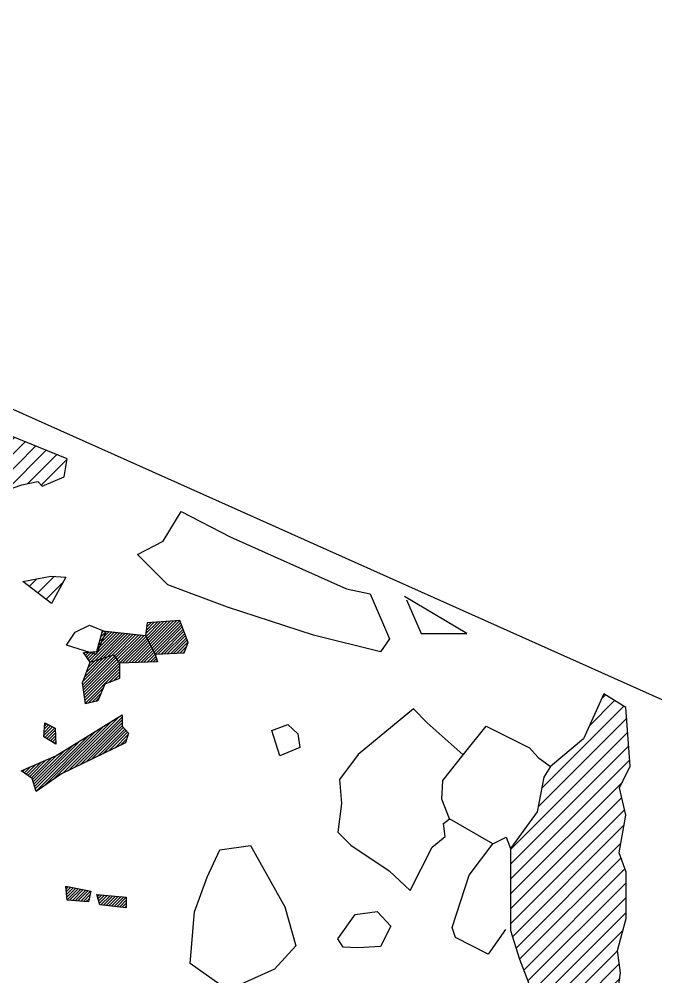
# Model space of a CAD drawing. Header units: metres. Extents: x -12.6 to -9.54, y -16.55 to -11.69.
# Drawn here: x -11.559 to -10.803, y -12.824 to -11.687 of the extents above; entities that cross this region are included whole.
import ezdxf

# ---------------------------------------------------------------- set-up
doc = ezdxf.new("R2010")
doc.units = ezdxf.units.M
doc.header["$LTSCALE"] = 25
doc.header["$MEASUREMENT"] = 0
doc.linetypes.add('STRICHPUNKTX2', pattern=[2, 1, -0.5, 0, -0.5])
doc.layers.get('0').update_dxf_attribs({"linetype": 'CONTINUOUS'})
for name, color, linetype in [('FEUER', 1, 'CONTINUOUS'), ('GRABUNGSGRENZE', 3, 'STRICHPUNKTX2'), ('KNOCHEN', 2, 'CONTINUOUS'), ('KNOCHENSCHRAFF', 2, 'CONTINUOUS'), ('STEINE', 4, 'CONTINUOUS')]:
    doc.layers.add(name, color=color, linetype=linetype)

# ---------------------------------------------------------------- blocks, each defined once
blk = doc.blocks.new('*X6')
at = {"color": 0}
for p, q in [((-1152.91, -1252.26), (-1152.91, -1252.25)), ((-1151.81, -1258.93), (-1144.97, -1252.09)), ((-1150.76, -1258.24), (-1144.04, -1251.52)), ((-1150.08, -1257.91), (-1143.73, -1251.57)), ((-1149.39, -1257.58), (-1143.73, -1251.92)), ((-1148.71, -1257.25), (-1143.73, -1252.27)), ((-1153.94, -1260.36), (-1146.81, -1253.23)), ((-1153, -1253.77), (-1151.99, -1252.75)), ((-1152.98, -1253.39), (-1152.22, -1252.63)), ((-1152.97, -1259.74), (-1145.89, -1252.66)), ((-1152.96, -1253.01), (-1152.45, -1252.5)), ((-1152.94, -1252.64), (-1152.68, -1252.38)), ((-1152.89, -1254.01), (-1151.76, -1252.88)), ((-1152.67, -1254.14), (-1151.68, -1253.15)), ((-1148.02, -1256.92), (-1143.73, -1252.63)), ((-1147.34, -1256.59), (-1143.58, -1252.82)), ((-1146.65, -1256.26), (-1143.41, -1253.01)), ((-1145.97, -1255.92), (-1143.23, -1253.19)), ((-1145.29, -1255.59), (-1143.06, -1253.37)), ((-1154.11, -1259.82), (-1148.66, -1254.37)), ((-1154.03, -1260.09), (-1147.73, -1253.8)), ((-1152.45, -1254.28), (-1151.66, -1253.48)), ((-1152.23, -1254.41), (-1151.64, -1253.82)), ((-1152.01, -1254.54), (-1151.62, -1254.15)), ((-1151.79, -1254.68), (-1151.6, -1254.49)), ((-1144.6, -1255.26), (-1143.04, -1253.7)), ((-1143.92, -1254.93), (-1143.19, -1254.21)), ((-1154.27, -1259.28), (-1150.5, -1255.51)), ((-1154.19, -1259.55), (-1149.58, -1254.94)), ((-1154.71, -1258.66), (-1152.72, -1256.67)), ((-1154.5, -1258.8), (-1152.1, -1256.4)), ((-1154.35, -1259), (-1151.43, -1256.08)), ((-1155.55, -1258.08), (-1155.22, -1257.75)), ((-1155.34, -1258.22), (-1154.59, -1257.48)), ((-1155.13, -1258.37), (-1153.97, -1257.21)), ((-1154.92, -1258.51), (-1153.35, -1256.94)), ((-1150.38, -1272), (-1150.11, -1271.74)), ((-1150.35, -1272.33), (-1149.82, -1271.79)), ((-1150.32, -1272.65), (-1149.52, -1271.85)), ((-1150.29, -1272.97), (-1149.22, -1271.9)), ((-1150.26, -1273.3), (-1148.92, -1271.96)), ((-1149.95, -1273.34), (-1148.63, -1272.02)), ((-1149.62, -1273.36), (-1148.33, -1272.07)), ((-1149.29, -1273.39), (-1148.03, -1272.13)), ((-1148.96, -1273.41), (-1147.74, -1272.19)), ((-1148.64, -1273.44), (-1147.46, -1272.26)), ((-1148.31, -1273.47), (-1147.55, -1272.7)), ((-1146.67, -1272.89), (-1146.45, -1272.67)), ((-1146.59, -1273.16), (-1146.13, -1272.7)), ((-1146.51, -1273.44), (-1145.8, -1272.73)), ((-1146.43, -1273.71), (-1145.48, -1272.76)), ((-1146.25, -1273.89), (-1145.15, -1272.79)), ((-1147.98, -1273.49), (-1147.63, -1273.15)), ((-1145.94, -1273.92), (-1144.83, -1272.81)), ((-1145.62, -1273.96), (-1144.5, -1272.84)), ((-1145.3, -1273.99), (-1144.18, -1272.87)), ((-1144.98, -1274.03), (-1143.85, -1272.9)), ((-1144.66, -1274.07), (-1143.53, -1272.93)), ((-1144.35, -1274.1), (-1143.22, -1272.97)), ((-1144.03, -1274.14), (-1143.22, -1273.33)), ((-1143.71, -1274.17), (-1143.22, -1273.68)), ((-1143.39, -1274.21), (-1143.22, -1274.04))]:
    blk.add_line(p, q, dxfattribs=at)
blk = doc.blocks.new('*X7')
at = {"color": 0}
for p, q in [((-1140.9, -1241.66), (-1139.53, -1240.29)), ((-1140.88, -1242), (-1139.15, -1240.26)), ((-1140.84, -1241.25), (-1139.9, -1240.31)), ((-1140.79, -1240.85), (-1140.28, -1240.34)), ((-1140.76, -1242.23), (-1138.77, -1240.24)), ((-1140.74, -1240.44), (-1140.66, -1240.36)), ((-1140.64, -1242.46), (-1138.39, -1240.21)), ((-1140.52, -1242.7), (-1138.01, -1240.19)), ((-1140.4, -1242.93), (-1137.63, -1240.16)), ((-1140.28, -1243.17), (-1137.25, -1240.14)), ((-1140.16, -1243.4), (-1136.88, -1240.11)), ((-1140.04, -1243.63), (-1136.76, -1240.35)), ((-1139.92, -1243.87), (-1136.67, -1240.61)), ((-1139.79, -1244.09), (-1136.57, -1240.87)), ((-1147.64, -1244.87), (-1144.3, -1241.53)), ((-1147.47, -1245.05), (-1143.98, -1241.56)), ((-1146.95, -1244.88), (-1143.66, -1241.6)), ((-1146.67, -1243.55), (-1144.62, -1241.49)), ((-1146.53, -1243.05), (-1144.94, -1241.46)), ((-1146.43, -1244.72), (-1143.34, -1241.63)), ((-1146.38, -1242.55), (-1145.26, -1241.42)), ((-1146.24, -1242.05), (-1145.57, -1241.39)), ((-1146.09, -1241.55), (-1145.89, -1241.35)), ((-1145.92, -1244.56), (-1143.03, -1241.67)), ((-1145.4, -1244.4), (-1142.71, -1241.7)), ((-1144.89, -1244.23), (-1142.39, -1241.74)), ((-1144.64, -1244.34), (-1142.07, -1241.77)), ((-1144.49, -1244.55), (-1141.75, -1241.81)), ((-1144.34, -1244.75), (-1141.43, -1241.84)), ((-1144.19, -1244.96), (-1141.11, -1241.88)), ((-1144.04, -1245.16), (-1140.88, -1242)), ((-1139.42, -1244.07), (-1136.47, -1241.13)), ((-1139.05, -1244.06), (-1136.38, -1241.38)), ((-1138.68, -1244.04), (-1136.28, -1241.64)), ((-1138.31, -1244.02), (-1136.19, -1241.9)), ((-1143.68, -1245.15), (-1140.76, -1242.23)), ((-1143.31, -1245.14), (-1140.64, -1242.46)), ((-1142.95, -1245.12), (-1140.52, -1242.7)), ((-1142.58, -1245.11), (-1140.4, -1242.93)), ((-1142.22, -1245.1), (-1140.28, -1243.17)), ((-1137.94, -1244.01), (-1136.09, -1242.16)), ((-1137.57, -1243.99), (-1135.99, -1242.41)), ((-1137.2, -1243.97), (-1135.9, -1242.67)), ((-1136.83, -1243.96), (-1136.06, -1243.19)), ((-1148.39, -1247.74), (-1144.89, -1244.23)), ((-1148.35, -1248.05), (-1144.64, -1244.34)), ((-1148.22, -1244.03), (-1148.06, -1243.87)), ((-1148.08, -1244.24), (-1147.68, -1243.85)), ((-1147.93, -1244.45), (-1147.3, -1243.82)), ((-1147.79, -1244.66), (-1146.92, -1243.8)), ((-1141.85, -1245.09), (-1140.16, -1243.4)), ((-1141.48, -1245.08), (-1140.04, -1243.63)), ((-1141.12, -1245.06), (-1139.92, -1243.87)), ((-1140.75, -1245.05), (-1139.8, -1244.1)), ((-1140.39, -1245.04), (-1139.72, -1244.37)), ((-1136.46, -1243.94), (-1136.27, -1243.75)), ((-1148.37, -1247.37), (-1145.4, -1244.4)), ((-1148.3, -1248.36), (-1144.49, -1244.55)), ((-1148.26, -1248.67), (-1144.34, -1244.75)), ((-1148.22, -1248.98), (-1144.19, -1244.96)), ((-1148.17, -1249.29), (-1144.04, -1245.16)), ((-1148.16, -1246.8), (-1145.92, -1244.56)), ((-1147.95, -1246.24), (-1146.43, -1244.72)), ((-1147.74, -1245.67), (-1146.95, -1244.88)), ((-1147.53, -1245.11), (-1147.47, -1245.05)), ((-1140.02, -1245.03), (-1139.63, -1244.63)), ((-1139.65, -1245.01), (-1139.54, -1244.9)), ((-1148.13, -1249.6), (-1144.04, -1245.51)), ((-1148.08, -1249.91), (-1144.04, -1245.86)), ((-1145.3, -1247.48), (-1144.04, -1246.22)), ((-1144.73, -1247.26), (-1144.04, -1246.57)), ((-1144.16, -1247.04), (-1144.04, -1246.92)), ((-1147.75, -1249.93), (-1145.98, -1248.15)), ((-1147.29, -1249.82), (-1146.22, -1248.75)), ((-1146.82, -1249.71), (-1146.47, -1249.35))]:
    blk.add_line(p, q, dxfattribs=at)
blk = doc.blocks.new('*X10')
at = {"color": 0}
for p, q in [((-1251.13, -1185.73), (-1250.57, -1185.16)), ((-1250.67, -1187.03), (-1248.99, -1185.35)), ((-1250.2, -1188.33), (-1247.53, -1185.66)), ((-1249.74, -1189.63), (-1246.49, -1186.39)), ((-1248, -1189.67), (-1245.82, -1187.48)), ((-1245.43, -1188.86), (-1245.34, -1188.77)), ((-1218.31, -1193.56), (-1216.69, -1191.94)), ((-1217.87, -1194.89), (-1215.76, -1192.78)), ((-1217.43, -1196.21), (-1214.83, -1193.62)), ((-1216.99, -1197.54), (-1213.9, -1194.46)), ((-1216.54, -1198.87), (-1212.97, -1195.29)), ((-1215.8, -1199.89), (-1212.04, -1196.13)), ((-1214.98, -1200.83), (-1211.11, -1196.97)), ((-1214.15, -1201.78), (-1210.18, -1197.81)), ((-1212.87, -1202.27), (-1210.85, -1200.24)), ((-1243.44, -1216.92), (-1238.69, -1212.17)), ((-1242.38, -1217.63), (-1237.07, -1212.32)), ((-1243.48, -1215.19), (-1241.63, -1213.35)), ((-1241.31, -1218.33), (-1235.74, -1212.76)), ((-1240.25, -1219.04), (-1234.69, -1213.48)), ((-1177.67, -1214.79), (-1175.55, -1212.67)), ((-1177.34, -1216.23), (-1174.42, -1213.31)), ((-1175.44, -1217.87), (-1170.32, -1212.75)), ((-1174.69, -1218.89), (-1169.07, -1213.26)), ((-1239.19, -1219.75), (-1233.64, -1214.19)), ((-1173.98, -1219.94), (-1167.81, -1213.77)), ((-1173.42, -1221.15), (-1166.55, -1214.28)), ((-1172.85, -1222.35), (-1165.29, -1214.79)), ((-1238.13, -1220.45), (-1233.19, -1215.51)), ((-1172.29, -1223.56), (-1164.04, -1215.3)), ((-1171.73, -1224.77), (-1162.78, -1215.81)), ((-1170.79, -1225.59), (-1161.52, -1216.32)), ((-1169.18, -1225.75), (-1160.26, -1216.83)), ((-1235.55, -1219.64), (-1233.42, -1217.52)), ((-1167.58, -1225.91), (-1159.01, -1217.34)), ((-1166.29, -1226.39), (-1157.75, -1217.85)), ((-1165.03, -1226.9), (-1156.49, -1218.36)), ((-1163.45, -1227.09), (-1155.23, -1218.87)), ((-1160.84, -1226.24), (-1153.98, -1219.38)), ((-1157.43, -1224.6), (-1152.72, -1219.89)), ((-1154.9, -1223.85), (-1151.46, -1220.4)), ((-1153.33, -1224.04), (-1150.28, -1220.99)), ((-1211.48, -1225.62), (-1210.8, -1224.95)), ((-1211.14, -1227.05), (-1208.94, -1224.85)), ((-1209.97, -1227.65), (-1207.08, -1224.76)), ((-1207.74, -1227.19), (-1206.3, -1225.75)), ((-1154.74, -1236.06), (-1153.85, -1235.17)), ((-1153.74, -1236.83), (-1151.8, -1234.88)), ((-1152.74, -1237.59), (-1150.78, -1235.63)), ((-1245.69, -1249.22), (-1243.12, -1246.66)), ((-1245.34, -1250.65), (-1241.89, -1247.19)), ((-1245, -1252.08), (-1240.97, -1248.04)), ((-1244.25, -1253.09), (-1240.05, -1248.89)), ((-1242.31, -1252.92), (-1239.13, -1249.74)), ((-1088.22, -1252.62), (-1085.22, -1249.62)), ((-1086.78, -1249.42), (-1086.32, -1248.95)), ((-1239.51, -1251.89), (-1238.21, -1250.59)), ((-1093.87, -1260.04), (-1084.13, -1250.3)), ((-1094.3, -1262.24), (-1083.77, -1251.71)), ((-1097.58, -1267.29), (-1083.65, -1253.36)), ((-1232.14, -1260.42), (-1227.1, -1255.39)), ((-1097.58, -1269.06), (-1083.53, -1255.01)), ((-1231.39, -1261.44), (-1226.3, -1256.35)), ((-1097.58, -1270.82), (-1083.41, -1256.65)), ((-1232.88, -1259.4), (-1230.82, -1257.34)), ((-1230.65, -1262.47), (-1225.95, -1257.77)), ((-1229.05, -1262.64), (-1225.59, -1259.18)), ((-1097.58, -1272.59), (-1084.29, -1259.3)), ((-1227.37, -1262.72), (-1225.29, -1260.65)), ((-1097.58, -1274.36), (-1084.36, -1261.14)), ((-1097.58, -1276.13), (-1084.02, -1262.56)), ((-1097.35, -1277.66), (-1084.08, -1264.39)), ((-1096.93, -1279.01), (-1084.47, -1266.55)), ((-1096.51, -1280.35), (-1084.46, -1268.31)), ((-1096.02, -1281.63), (-1084, -1269.61)), ((-1095.53, -1282.92), (-1083.86, -1271.25)), ((-1095.05, -1284.2), (-1083.86, -1273.01)), ((-1094.82, -1285.73), (-1083.86, -1274.78)), ((-1094.8, -1287.48), (-1084.25, -1276.93)), ((-1094.78, -1289.23), (-1084.88, -1279.34)), ((-1094.51, -1290.73), (-1084.67, -1280.89)), ((-1093.67, -1291.66), (-1084.62, -1282.61)), ((-1091.75, -1291.51), (-1084.92, -1284.67)), ((-1089.84, -1291.36), (-1085.21, -1286.74)), ((-1088.27, -1291.56), (-1085.51, -1288.81))]:
    blk.add_line(p, q, dxfattribs=at)

msp = doc.modelspace()

# ---------------------------------------------------------------- linework, layer by layer
at = {"layer": 'GRABUNGSGRENZE', "flags": 128}
msp.add_lwpolyline([(-9.5717, -12.9124), (-10.292, -12.7075), (-10.525, -12.6167), (-12.6021, -11.6869)], dxfattribs=at)
at = {"layer": 'KNOCHEN'}
for points in [[(-11.3685, -12.4011), (-11.4073, -12.4037), (-11.4093, -12.419)], [(-11.3981, -12.4409), (-11.3634, -12.4394), (-11.3588, -12.4271), (-11.3685, -12.4011)], [(-11.4751, -12.4506), (-11.4832, -12.4389), (-11.4674, -12.4379), (-11.4603, -12.4134), (-11.4093, -12.419), (-11.3981, -12.4409), (-11.395, -12.4501), (-11.4404, -12.4516)], [(-11.4807, -12.5001), (-11.4843, -12.4751), (-11.4751, -12.4506), (-11.4475, -12.4419), (-11.4404, -12.4516), (-11.4404, -12.47), (-11.4577, -12.4766), (-11.4659, -12.4965), (-11.4807, -12.5001)], [(-11.5393, -12.6041), (-11.5439, -12.5888), (-11.5572, -12.5796), (-11.5159, -12.5618), (-11.4373, -12.5133), (-11.4373, -12.5266), (-11.4297, -12.5347), (-11.4333, -12.5465), (-11.5092, -12.5832), (-11.5393, -12.6041)], [(-11.5159, -12.548), (-11.5301, -12.5393), (-11.5291, -12.5225), (-11.5169, -12.5291), (-11.5159, -12.548)], [(-11.5026, -12.7331), (-11.5041, -12.7168), (-11.4745, -12.7224), (-11.4771, -12.7351), (-11.5026, -12.7331)], [(-11.4638, -12.7387), (-11.4674, -12.7265), (-11.4322, -12.7295), (-11.4322, -12.7423), (-11.4638, -12.7387)]]:
    msp.add_lwpolyline(points, dxfattribs=at)
at = {"layer": 'STEINE'}
for points in [[(-11.7112, -12.1243), (-11.7551, -12.1778), (-11.7408, -12.1972), (-11.7138, -12.2553), (-11.6679, -12.2599), (-11.6577, -12.2681), (-11.6327, -12.2711), (-11.6102, -12.2635), (-11.5853, -12.2497), (-11.5562, -12.24), (-11.5373, -12.2359), (-11.5322, -12.2415), (-11.5062, -12.2303), (-11.5026, -12.2089), (-11.7112, -12.1243)], [(-11.1426, -12.3695), (-11.1197, -12.423), (-11.1304, -12.4383), (-11.2099, -12.4184), (-11.3119, -12.3853), (-11.3828, -12.3588), (-11.419, -12.3226), (-11.3884, -12.3068), (-11.367, -12.2716), (-11.3089, -12.3017), (-11.1707, -12.3634), (-11.1426, -12.3695)], [(-11.5552, -12.3547), (-11.522, -12.3486), (-11.5042, -12.3496), (-11.521, -12.3807), (-11.5552, -12.3547)], [(-11.0993, -12.3766), (-11.0819, -12.4164), (-11.0279, -12.4164), (-11.1018, -12.3725)], [(-11.4679, -12.4414), (-11.5031, -12.4302), (-11.4929, -12.4149), (-11.4761, -12.4067), (-11.4567, -12.4144), (-11.4679, -12.4414)], [(-10.9758, -12.7692), (-10.9651, -12.8034), (-10.9483, -12.8478), (-10.9477, -12.8942), (-10.9432, -12.9171), (-10.8988, -12.9136), (-10.8713, -12.9171), (-10.8575, -12.9044), (-10.8453, -12.8197), (-10.8488, -12.7932), (-10.8386, -12.755), (-10.8386, -12.6999), (-10.8468, -12.6769), (-10.8387, -12.6321), (-10.8463, -12.5999), (-10.8336, -12.5739), (-10.8387, -12.5046), (-10.8652, -12.4883), (-10.8891, -12.5418), (-10.9284, -12.5744), (-10.9361, -12.5872), (-10.9442, -12.6285), (-10.9758, -12.6719), (-10.9758, -12.7692)], [(-11.0319, -12.5607), (-11.0748, -12.5225), (-11.0911, -12.5061), (-11.1569, -12.5602), (-11.1788, -12.5898), (-11.1767, -12.6183), (-11.1808, -12.6525), (-11.1655, -12.6678), (-11.1201, -12.6984), (-11.0951, -12.7218), (-11.0691, -12.6703), (-11.0533, -12.6576), (-11.0554, -12.6423), (-11.0482, -12.6367)], [(-11.2497, -12.5617), (-11.2594, -12.5317), (-11.2405, -12.5245), (-11.2283, -12.5357), (-11.2262, -12.552), (-11.2497, -12.5617)], [(-10.9967, -12.6662), (-11.0482, -12.6367), (-11.0574, -12.6132), (-11.0564, -12.5913), (-11.0319, -12.5607), (-11.0049, -12.5265), (-10.9534, -12.5525), (-10.9432, -12.5637), (-10.9284, -12.5744)], [(-10.9819, -12.7682), (-11.0023, -12.7973), (-11.0411, -12.7774), (-11.0452, -12.7657), (-11.0248, -12.7035), (-10.9967, -12.6662), (-10.9809, -12.6586), (-10.9758, -12.6719)], [(-11.3562, -12.8086), (-11.3511, -12.7469), (-11.3363, -12.7061), (-11.321, -12.6734), (-11.2848, -12.6683), (-11.244, -12.7412), (-11.2308, -12.7876), (-11.2563, -12.8152), (-11.3118, -12.8402), (-11.3562, -12.8086)], [(-11.1808, -12.779), (-11.1604, -12.7504), (-11.1344, -12.7468), (-11.1181, -12.7642), (-11.1303, -12.7881), (-11.1573, -12.7897), (-11.1747, -12.7892), (-11.1808, -12.779)]]:
    msp.add_lwpolyline(points, dxfattribs=at)

# ---------------------------------------------------------------- block references
at = {"layer": 'FEUER', "xscale": 0.01, "yscale": 0.01, "zscale": 0.01}
msp.add_blockref('*X10', (0, 0), dxfattribs=at)
at = {"layer": 'KNOCHENSCHRAFF', "xscale": 0.01, "yscale": 0.01, "zscale": 0.01}
for name in ['*X7', '*X6']:
    msp.add_blockref(name, (0, 0), dxfattribs=at)

doc.saveas('drawing.dxf')
